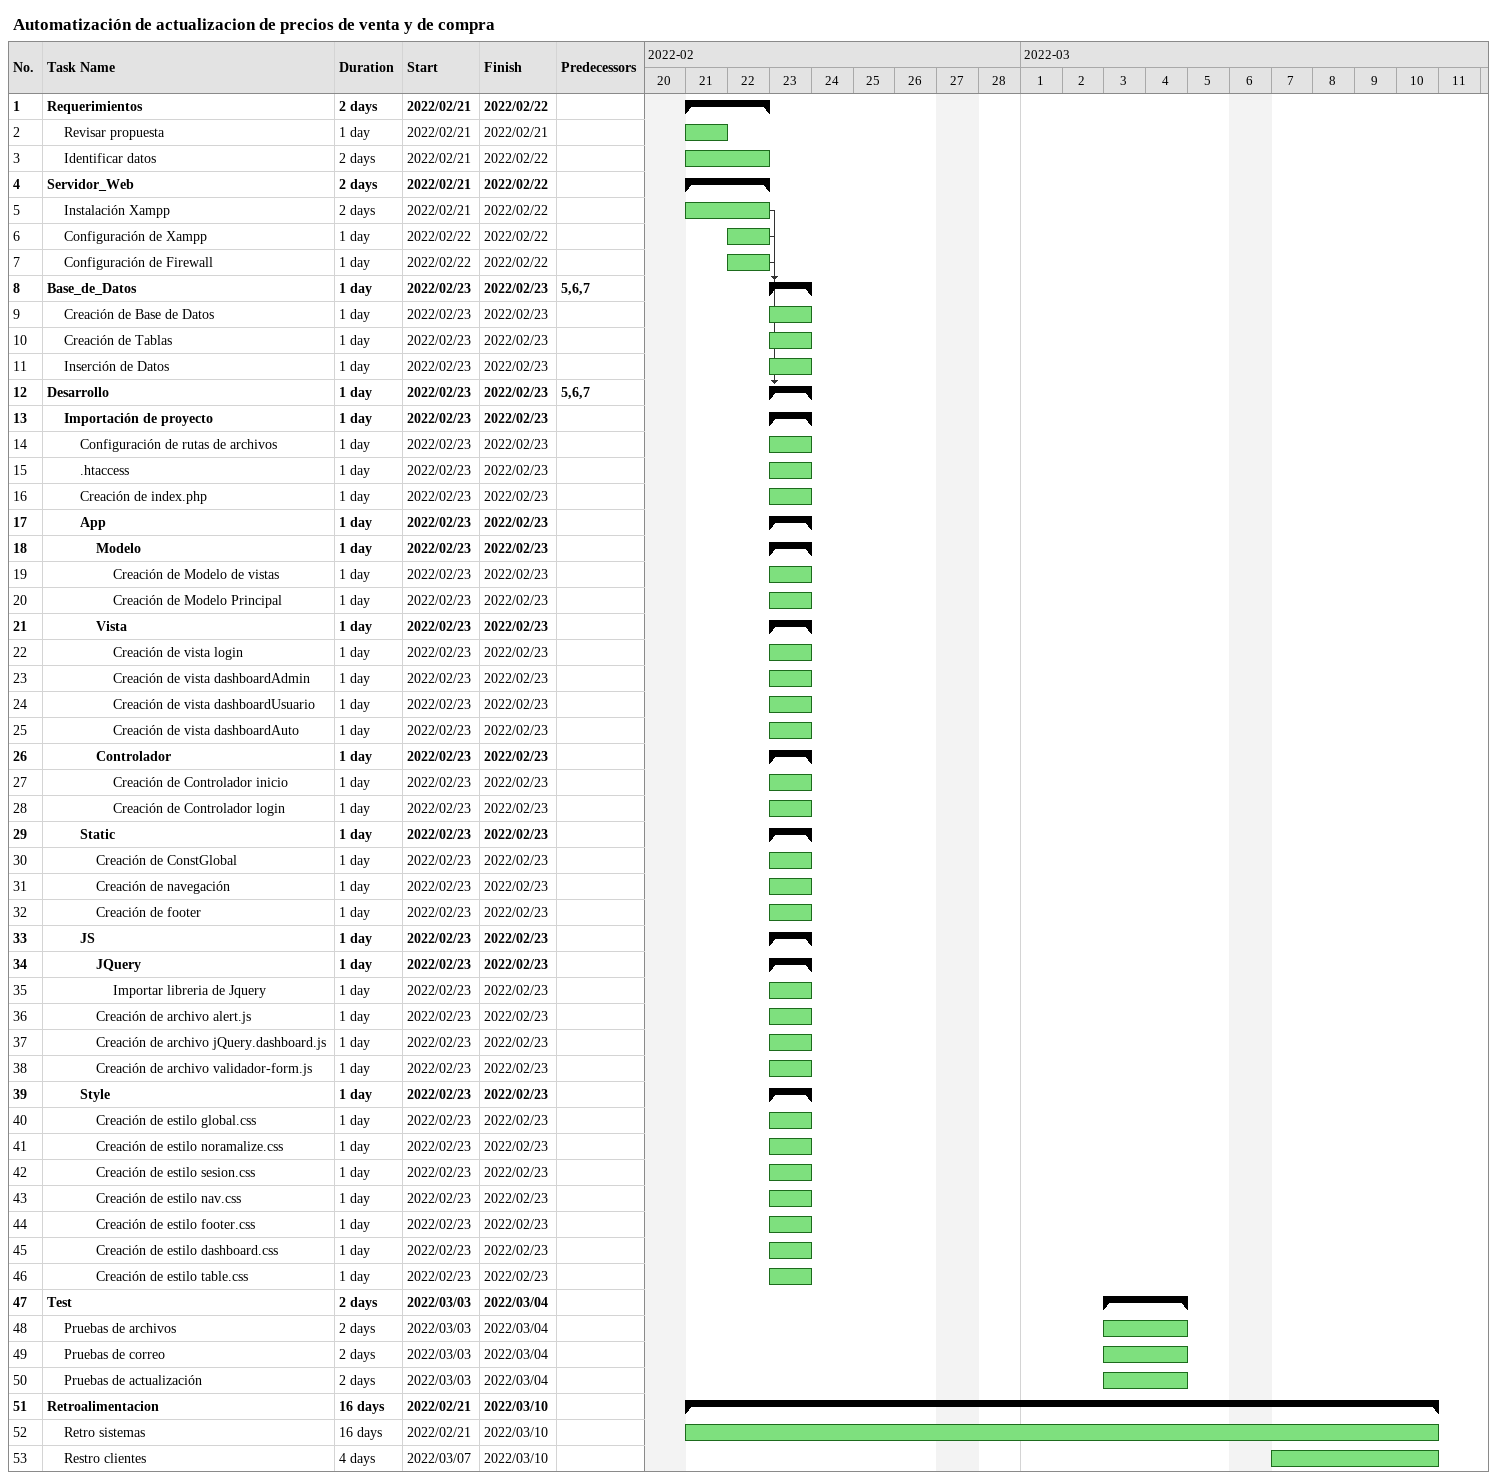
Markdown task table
Automatización de actualizacion de precios de venta y de compra

| ID | Level | Task | Duration | Start | Finish | Predecessors |
|---|---|---|---|---|---|---|
| 1 | 1 | **Requerimientos** | 2d | 2022-02-21 | 2022-02-22 |  |
| 2 | 2 | Revisar propuesta | 1d | 2022-02-21 | 2022-02-21 |  |
| 3 | 2 | Identificar datos | 2d | 2022-02-21 | 2022-02-22 |  |
| 4 | 1 | **Servidor_Web** | 2d | 2022-02-21 | 2022-02-22 |  |
| 5 | 2 | Instalación Xampp | 2d | 2022-02-21 | 2022-02-22 |  |
| 6 | 2 | Configuración de Xampp | 1d | 2022-02-22 | 2022-02-22 |  |
| 7 | 2 | Configuración de Firewall | 1d | 2022-02-22 | 2022-02-22 |  |
| 8 | 1 | **Base_de_Datos** | 1d | 2022-02-23 | 2022-02-23 | 5, 6, 7 |
| 9 | 2 | Creación de Base de Datos | 1d | 2022-02-23 | 2022-02-23 |  |
| 10 | 2 | Creación de Tablas | 1d | 2022-02-23 | 2022-02-23 |  |
| 11 | 2 | Inserción de Datos | 1d | 2022-02-23 | 2022-02-23 |  |
| 12 | 1 | **Desarrollo** | 1d | 2022-02-23 | 2022-02-23 | 5, 6, 7 |
| 13 | 2 | **Importación de proyecto** | 1d | 2022-02-23 | 2022-02-23 |  |
| 14 | 3 | Configuración de rutas de archivos | 1d | 2022-02-23 | 2022-02-23 |  |
| 15 | 3 | .htaccess | 1d | 2022-02-23 | 2022-02-23 |  |
| 16 | 3 | Creación de index.php | 1d | 2022-02-23 | 2022-02-23 |  |
| 17 | 3 | **App** | 1d | 2022-02-23 | 2022-02-23 |  |
| 18 | 4 | **Modelo** | 1d | 2022-02-23 | 2022-02-23 |  |
| 19 | 5 | Creación de Modelo de vistas | 1d | 2022-02-23 | 2022-02-23 |  |
| 20 | 5 | Creación de Modelo Principal | 1d | 2022-02-23 | 2022-02-23 |  |
| 21 | 4 | **Vista** | 1d | 2022-02-23 | 2022-02-23 |  |
| 22 | 5 | Creación de vista login | 1d | 2022-02-23 | 2022-02-23 |  |
| 23 | 5 | Creación de vista dashboardAdmin | 1d | 2022-02-23 | 2022-02-23 |  |
| 24 | 5 | Creación de vista dashboardUsuario | 1d | 2022-02-23 | 2022-02-23 |  |
| 25 | 5 | Creación de vista dashboardAuto | 1d | 2022-02-23 | 2022-02-23 |  |
| 26 | 4 | **Controlador** | 1d | 2022-02-23 | 2022-02-23 |  |
| 27 | 5 | Creación de Controlador inicio | 1d | 2022-02-23 | 2022-02-23 |  |
| 28 | 5 | Creación de Controlador login | 1d | 2022-02-23 | 2022-02-23 |  |
| 29 | 3 | **Static** | 1d | 2022-02-23 | 2022-02-23 |  |
| 30 | 4 | Creación de ConstGlobal | 1d | 2022-02-23 | 2022-02-23 |  |
| 31 | 4 | Creación de navegación | 1d | 2022-02-23 | 2022-02-23 |  |
| 32 | 4 | Creación de footer | 1d | 2022-02-23 | 2022-02-23 |  |
| 33 | 3 | **JS** | 1d | 2022-02-23 | 2022-02-23 |  |
| 34 | 4 | **JQuery** | 1d | 2022-02-23 | 2022-02-23 |  |
| 35 | 5 | Importar libreria de Jquery | 1d | 2022-02-23 | 2022-02-23 |  |
| 36 | 4 | Creación de archivo alert.js | 1d | 2022-02-23 | 2022-02-23 |  |
| 37 | 4 | Creación de archivo jQuery.dashboard.js | 1d | 2022-02-23 | 2022-02-23 |  |
| 38 | 4 | Creación de archivo validador-form.js | 1d | 2022-02-23 | 2022-02-23 |  |
| 39 | 3 | **Style** | 1d | 2022-02-23 | 2022-02-23 |  |
| 40 | 4 | Creación de estilo global.css | 1d | 2022-02-23 | 2022-02-23 |  |
| 41 | 4 | Creación de estilo noramalize.css | 1d | 2022-02-23 | 2022-02-23 |  |
| 42 | 4 | Creación de estilo sesion.css | 1d | 2022-02-23 | 2022-02-23 |  |
| 43 | 4 | Creación de estilo nav.css | 1d | 2022-02-23 | 2022-02-23 |  |
| 44 | 4 | Creación de estilo footer.css | 1d | 2022-02-23 | 2022-02-23 |  |
| 45 | 4 | Creación de estilo dashboard.css | 1d | 2022-02-23 | 2022-02-23 |  |
| 46 | 4 | Creación de estilo table.css | 1d | 2022-02-23 | 2022-02-23 |  |
| 47 | 1 | **Test** | 2d | 2022-03-03 | 2022-03-04 |  |
| 48 | 2 | Pruebas de archivos | 2d | 2022-03-03 | 2022-03-04 |  |
| 49 | 2 | Pruebas de correo | 2d | 2022-03-03 | 2022-03-04 |  |
| 50 | 2 | Pruebas de actualización | 2d | 2022-03-03 | 2022-03-04 |  |
| 51 | 1 | **Retroalimentacion** | 16d | 2022-02-21 | 2022-03-10 |  |
| 52 | 2 | Retro sistemas | 16d | 2022-02-21 | 2022-03-10 |  |
| 53 | 2 | Restro clientes | 4d | 2022-03-07 | 2022-03-10 |  |
